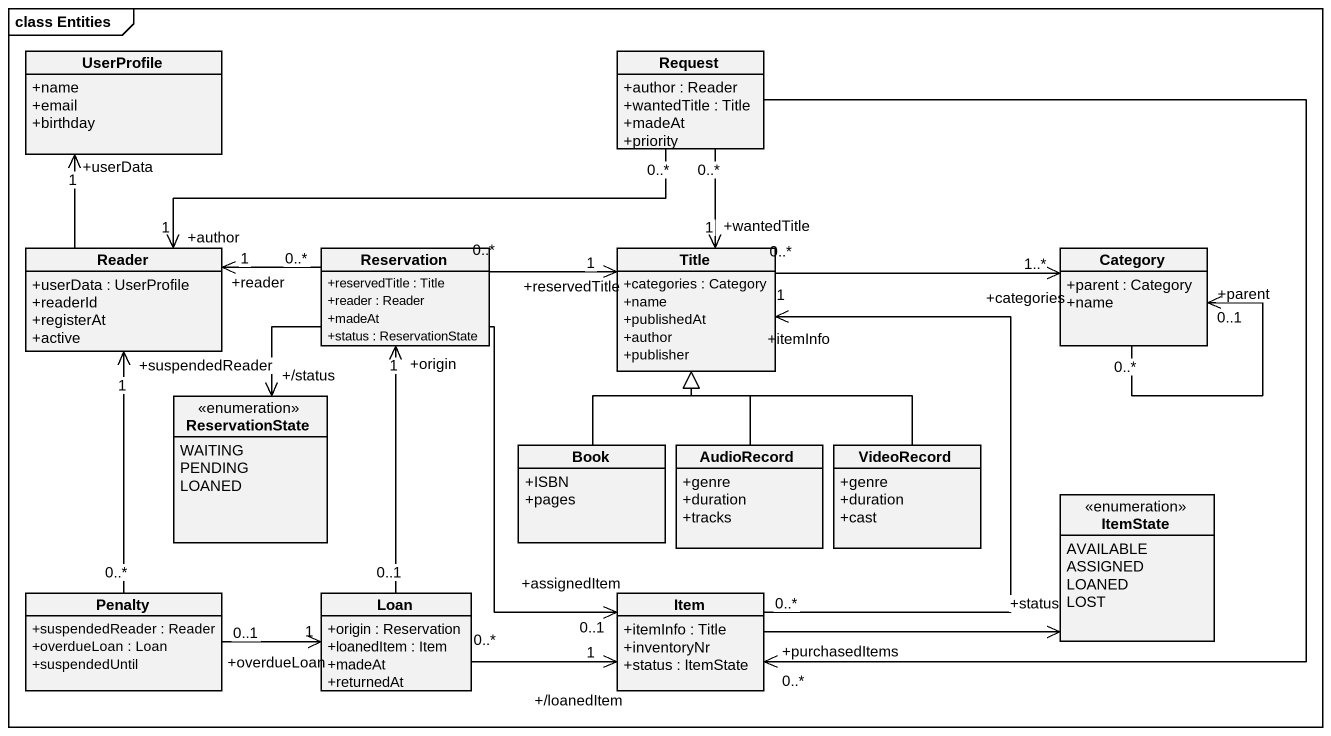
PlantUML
@startuml
mainframe class Entities
hide circle
hide empty members
skinparam classAttributeIconSize 0
class UserProfile {
  +name
  +email
  +birthday
}
class Request {
  +author : Reader
  +wantedTitle : Title
  +madeAt
  +priority
}
class Reader {
  +userData : UserProfile
  +readerId
  +registerAt
  +active
}
class Reservation {
  +reservedTitle : Title
  +reader : Reader
  +madeAt
  +status : ReservationState
}
class "Title" as Title_ {
  +categories : Category
  +name
  +publishedAt
  +author
  +publisher
}
class Category {
  +parent : Category
  +name
}
enum ReservationState {
  WAITING
  PENDING
  LOANED
}
class Book {
  +ISBN
  +pages
}
class AudioRecord {
  +genre
  +duration
  +tracks
}
class VideoRecord {
  +genre
  +duration
  +cast
}
enum ItemState {
  AVAILABLE
  ASSIGNED
  LOANED
  LOST
}
class Penalty {
  +suspendedReader : Reader
  +overdueLoan : Loan
  +suspendedUntil
}
class Loan {
  +origin : Reservation
  +loanedItem : Item
  +madeAt
  +returnedAt
}
class Item {
  +itemInfo : Title
  +inventoryNr
  +status : ItemState
}
Request "0..*" --> "1\n+wantedTitle" Title_
Request --> "0..*\n+purchasedItems" Item
Reader -up-> "1\n+userData" UserProfile
Reader "1\n+author" <-right- "0..*" Request
Reader "1\n+reader" <-right- "0..*" Reservation
Reservation "0..*" -right-> "1\n+reservedTitle" Title_
Reservation --> "0..1\n+assignedItem" Item
Title_ "0..*" -right-> "1..*\n+categories" Category
Category "0..*" --> "0..1\n+parent" Category
ReservationState "+/status" <-up- Reservation
Book -up-|> Title_
AudioRecord -up-|> Title_
VideoRecord -up-|> Title_
ItemState "+status" <-left- Item
Penalty "0..*" -up-> "1\n+suspendedReader" Reader
Penalty "0..1" -right-> "1\n+overdueLoan" Loan
Loan "0..1" -up-> "1\n+origin" Reservation
Loan "0..*" -right-> "1\n+/loanedItem" Item
Item "0..*" -up-> "1\n+itemInfo" Title_
@enduml
